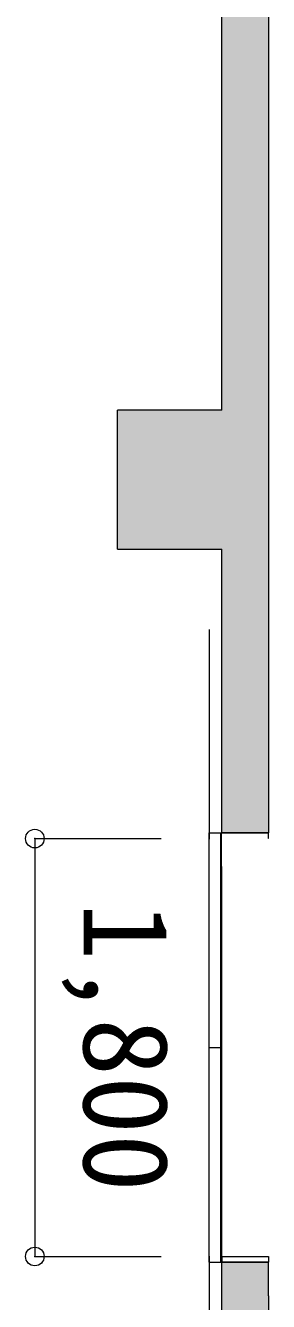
# Model space of a CAD drawing. Units: millimetres, scale not verified. Extents: x -61855 to 52913, y -114842 to -21833.
# Drawn here: x -48987 to -47942, y -88780 to -83284 of the extents above; entities that cross this region are included whole.
import ezdxf
from ezdxf.enums import TextEntityAlignment as Align

# ---------------------------------------------------------------- set-up
doc = ezdxf.new("R2010")
doc.units = ezdxf.units.MM
doc.header["$LTSCALE"] = 200
doc.header["$PDMODE"] = 32
doc.header["$PDSIZE"] = 80
for name, color, linetype, lineweight in [('0-1_躯体', 7, 'Continuous', 9), ('0-2_建具', 7, 'Continuous', 9), ('0-6_寸法', 4, 'Continuous', 5)]:
    doc.layers.add(name, color=color, linetype=linetype, lineweight=lineweight)
doc.styles.add('ＭＳ ゴシック', font='')
doc.styles.get('ＭＳ ゴシック').set_extended_font_data('MS Gothic')

msp = doc.modelspace()

# ---------------------------------------------------------------- linework, layer by layer
at = {"layer": '0-1_躯体'}
for p, q in [((-48141.8, -84940), (-48141.8, -79240)), ((-48141.8, -84940), (-48591.8, -84940)), ((-48591.8, -85540), (-48591.8, -84940)), ((-48591.8, -85540), (-48141.8, -85540)), ((-48141.8, -89730), (-48141.8, -85540)), ((-47941.8, -86761), (-48141.8, -86761)), ((-47941.8, -88755), (-47941.8, -91920))]:
    msp.add_line(p, q, dxfattribs=at)
msp.add_lwpolyline([(-47941.8, -88755), (-47941.8, -88611), (-48141.8, -88611)], dxfattribs=at)
at = {"layer": '0-1_躯体', "color": 9}
for points in [[(-48141.8, -85540), (-47941.8, -85540), (-48141.8, -77540), (-47941.8, -77540)], [(-48141.8, -85540), (-48141.8, -84940), (-48591.8, -85540), (-48591.8, -84940)], [(-47941.8, -86905), (-47941.8, -85540), (-48141.8, -86905), (-48141.8, -85540)], [(-47941.8, -88611), (-48141.8, -88611), (-47941.8, -88755), (-48141.8, -88755)], [(-47941.8, -88755), (-48141.8, -88755), (-47941.8, -91090), (-48141.8, -91090)]]:
    msp.add_solid(points, dxfattribs=at)
at = {"layer": '0-2_建具', "color": 4, "lineweight": 5}
for p, q in [((-48196.7, -85886), (-48196.7, -86787.8)), ((-48196.7, -88584.1), (-48196.7, -89486))]:
    msp.add_line(p, q, dxfattribs=at)
at = {"layer": '0-2_建具'}
for p, q in [((-48196.7, -86786), (-48196.7, -86761)), ((-48196.2, -86761), (-48146.8, -86761)), ((-48146.8, -86786), (-48146.8, -86761)), ((-48141.8, -86786), (-48141.8, -86761)), ((-48196.7, -87686), (-48196.7, -86786)), ((-48196.7, -86787.8), (-48196.7, -86786)), ((-48146.8, -88586), (-48146.8, -86786)), ((-47941.8, -86786), (-48141.8, -86786)), ((-48196.8, -87686), (-48146.8, -87686)), ((-48196.7, -88611), (-48196.7, -87686)), ((-48146.8, -88611), (-48146.8, -88586)), ((-48141.8, -88586), (-47941.8, -88586)), ((-47941.8, -88586), (-47941.8, -88611)), ((-48196.7, -88611), (-48146.8, -88611))]:
    msp.add_line(p, q, dxfattribs=at)
msp.add_lwpolyline([(-48141.8, -88586), (-48141.8, -88611), (-47941.8, -88611)], dxfattribs=at)
at = {"layer": '0-6_寸法'}
for p, q in [((-48946.8, -86786), (-48946.8, -88586)), ((-48946.8, -86786), (-48402.7, -86786)), ((-48946.8, -88586), (-48402.7, -88586))]:
    msp.add_line(p, q, dxfattribs=at)
for p in [(-48946.8, -86786), (-48946.8, -88586)]:
    msp.add_point(p, dxfattribs=at)

# ---------------------------------------------------------------- texts
at = {"layer": '0-6_寸法', "style": 'ＭＳ ゴシック'}
msp.add_text('1,800', height=366.6, rotation=270, dxfattribs=at).set_placement((-48846.8, -87061), align=Align.BOTTOM_LEFT)

# ---------------------------------------------------------------- next in the draw order: wipeouts: each hides what was drawn before it
msp.add_wipeout([(-47941.8, -86761), (-48141.8, -86761), (-48141.8, -86905), (-47941.8, -86905)])

# ---------------------------------------------------------------- next in the draw order: linework, layer by layer
at = {"layer": '0-1_躯体'}
msp.add_line((-47941.8, -77630), (-47941.8, -86761), dxfattribs=at)

# ---------------------------------------------------------------- next in the draw order: wipeouts: each hides what was drawn before it
msp.add_wipeout([(-47941.8, -86905), (-47941.8, -86761), (-48141.8, -86761), (-48141.8, -86905)])

# ---------------------------------------------------------------- next in the draw order: linework, layer by layer
at = {"layer": '0-2_建具'}
for p in [(-48141.8, -86761), (-47941.8, -86786)]:
    msp.add_line(p, (-47941.8, -86761), dxfattribs=at)

doc.saveas('drawing.dxf')
